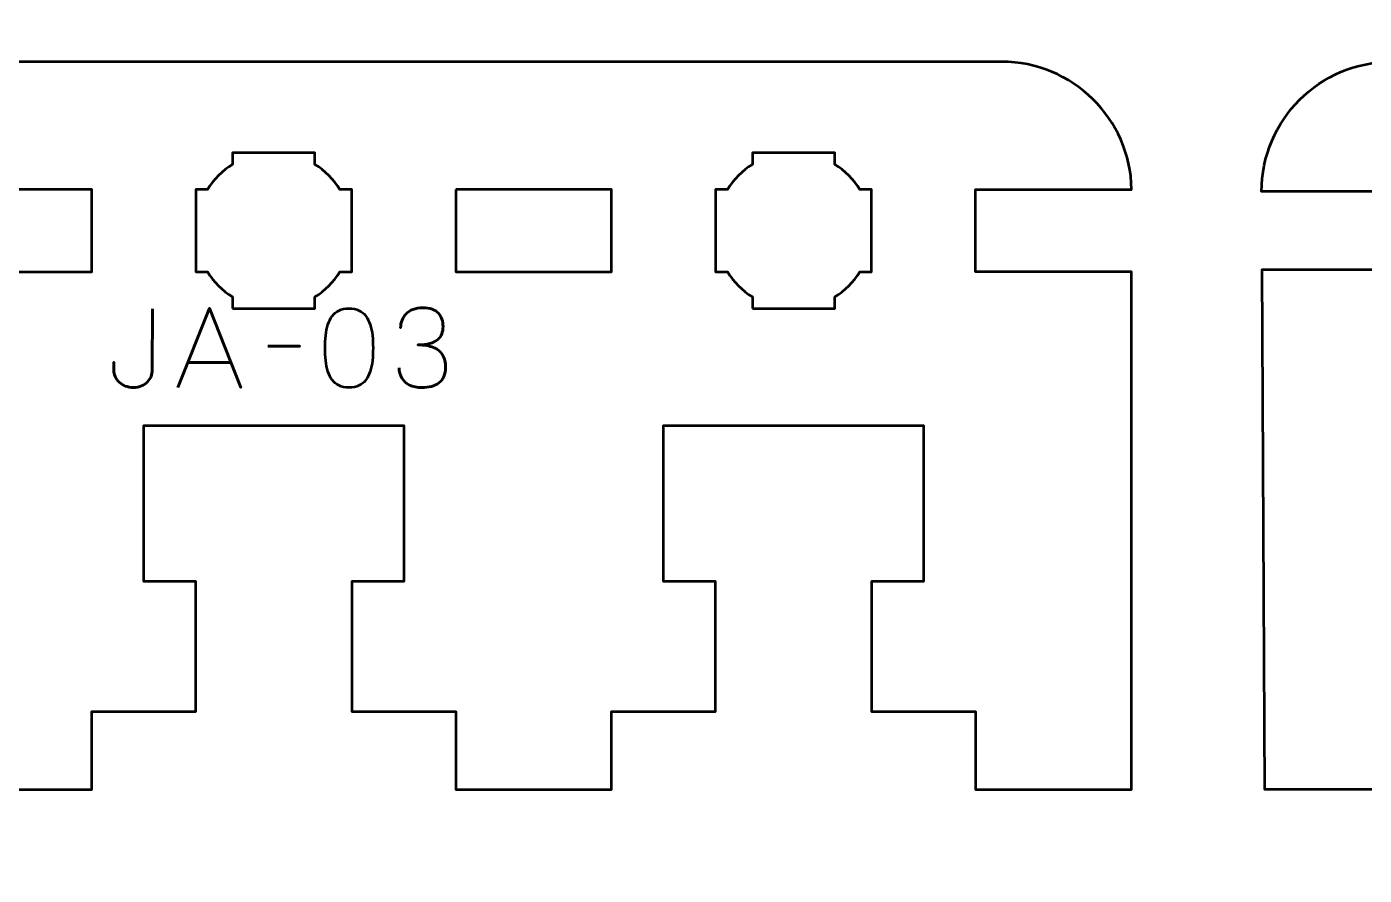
# Model space of a CAD drawing. Header units: centimetres. Extents: x -21 to 0, y -29.7 to 0.
# Drawn here: x -10.5 to -5.36, y -25.98 to -22.72 of the extents above; entities that cross this region are included whole.
import ezdxf

# ---------------------------------------------------------------- set-up
doc = ezdxf.new("R2010")
doc.units = ezdxf.units.CM
doc.header["$MEASUREMENT"] = 0
doc.layers.add('Layer 1', color=7, linetype='Continuous')

msp = doc.modelspace()

# ---------------------------------------------------------------- linework, layer by layer
at = {"layer": 'Layer 1', "color": 1, "lineweight": 53}
msp.add_open_spline([(-21.00003, -29.19995), (-21.00003, -29.19995), (-21.00003, -3.49992), (-21.00003, -3.49992), (-21.00003, -3.49992), (-21.00003, -3.41709), (-20.93286, -3.34992), (-20.85003, -3.34992), (-20.85003, -3.34992), (-20.7672, -3.34992), (-20.70003, -3.28275), (-20.70003, -3.19992), (-20.70003, -3.19992), (-20.70003, -3.11709), (-20.7672, -3.04992), (-20.85003, -3.04992), (-20.85003, -3.04992), (-20.93286, -3.04992), (-21.00003, -2.98275), (-21.00003, -2.89992), (-21.00003, -2.89992), (-21.00003, -2.81709), (-20.93286, -2.74992), (-20.85003, -2.74992), (-20.85003, -2.74992), (-20.7672, -2.74992), (-20.70003, -2.68275), (-20.70003, -2.59992), (-20.70003, -2.59992), (-20.70003, -2.51709), (-20.7672, -2.44992), (-20.85003, -2.44992), (-20.85003, -2.44992), (-20.93286, -2.44992), (-21.00003, -2.38275), (-21.00003, -2.29992), (-21.00003, -2.29992), (-21.00003, -2.21709), (-20.93286, -2.14992), (-20.85003, -2.14992), (-20.85003, -2.14992), (-20.7672, -2.14992), (-20.70003, -2.08275), (-20.70003, -1.99992), (-20.70003, -1.99992), (-20.70003, -1.91709), (-20.7672, -1.84992), (-20.85003, -1.84992), (-20.85003, -1.84992), (-20.93286, -1.84992), (-21.00003, -1.78275), (-21.00003, -1.69992), (-21.00003, -1.69992), (-21.00003, -1.61709), (-20.93286, -1.54992), (-20.85003, -1.54992), (-20.85003, -1.54992), (-20.7672, -1.54992), (-20.70003, -1.48275), (-20.70003, -1.39992), (-20.70003, -1.39992), (-20.70003, -1.31709), (-20.7672, -1.24992), (-20.85003, -1.24992), (-20.85003, -1.24992), (-20.93286, -1.24992), (-21.00003, -1.18275), (-21.00003, -1.09992), (-21.00003, -1.09992), (-21.00003, -1.09992), (-21.00003, -0.49992), (-21.00003, -0.49992), (-21.00003, -0.49992), (-21.00003, -0.22295), (-20.77694, 0.00004), (-20.49994, 0.00004), (-20.49994, 0.00004), (-20.49994, 0.00004), (-0.50008, 0.00004), (-0.50008, 0.00004), (-0.50008, 0.00004), (-0.22294, 0.00004), (0.00002, -0.22295), (0.00002, -0.49992), (0.00002, -0.49992), (0.00002, -0.49992), (0.00002, -29.19995), (0.00002, -29.19995), (0.00002, -29.19995), (0.00002, -29.47695), (-0.22294, -29.70004), (-0.50008, -29.70004), (-0.50008, -29.70004), (-0.50008, -29.70004), (-20.49994, -29.70004), (-20.49994, -29.70004), (-20.49994, -29.70004), (-20.77694, -29.70004), (-21.00003, -29.47695), (-21.00003, -29.19995)], degree=3, knots=[0, 0, 0, 0, 0.04, 0.04, 0.04, 0.04, 0.08, 0.08, 0.08, 0.08, 0.12, 0.12, 0.12, 0.12, 0.16, 0.16, 0.16, 0.16, 0.2, 0.2, 0.2, 0.2, 0.24, 0.24, 0.24, 0.24, 0.28, 0.28, 0.28, 0.28, 0.32, 0.32, 0.32, 0.32, 0.36, 0.36, 0.36, 0.36, 0.4, 0.4, 0.4, 0.4, 0.44, 0.44, 0.44, 0.44, 0.48, 0.48, 0.48, 0.48, 0.52, 0.52, 0.52, 0.52, 0.56, 0.56, 0.56, 0.56, 0.6, 0.6, 0.6, 0.6, 0.64, 0.64, 0.64, 0.64, 0.68, 0.68, 0.68, 0.68, 0.72, 0.72, 0.72, 0.72, 0.76, 0.76, 0.76, 0.76, 0.8, 0.8, 0.8, 0.8, 0.84, 0.84, 0.84, 0.84, 0.88, 0.88, 0.88, 0.88, 0.92, 0.92, 0.92, 0.92, 0.96, 0.96, 0.96, 0.96, 1, 1, 1, 1], dxfattribs=at)
at = {"layer": 'Layer 1', "lineweight": 53}
for points, knots in [([(-12.35009, -22.85), (-12.62325, -22.85), (-12.84532, -23.0692), (-12.84999, -23.34125), (-12.84999, -23.34125), (-12.84999, -23.34125), (-12.25009, -23.34125), (-12.25009, -23.34125), (-12.25009, -23.34125), (-12.25009, -23.34125), (-12.25009, -23.65875), (-12.25009, -23.65875), (-12.25009, -23.65875), (-12.25009, -23.65875), (-12.84817, -23.65875), (-12.84817, -23.65875), (-12.84817, -23.65875), (-12.84817, -23.65875), (-12.83759, -25.65), (-12.83759, -25.65), (-12.83759, -25.65), (-12.83759, -25.65), (-12.25009, -25.65), (-12.25009, -25.65), (-12.25009, -25.65), (-12.25009, -25.65), (-12.25009, -25.35), (-12.25009, -25.35), (-12.25009, -25.35), (-12.25009, -25.35), (-11.85008, -25.35), (-11.85008, -25.35), (-11.85008, -25.35), (-11.85008, -25.35), (-11.85008, -24.85), (-11.85008, -24.85), (-11.85008, -24.85), (-11.85008, -24.85), (-12.05008, -24.84999), (-12.05008, -24.84999), (-12.05008, -24.84999), (-12.05008, -24.84999), (-12.05008, -24.25), (-12.05008, -24.25), (-12.05008, -24.25), (-11.66675, -24.25), (-11.4334, -24.25), (-11.05007, -24.25), (-11.05007, -24.25), (-11.05007, -24.25), (-11.05007, -24.84999), (-11.05007, -24.84999), (-11.05007, -24.84999), (-11.05007, -24.84999), (-11.25007, -24.85), (-11.25007, -24.85), (-11.25007, -24.85), (-11.25007, -24.85), (-11.25007, -25.35001), (-11.25007, -25.35001), (-11.25007, -25.35001), (-11.25007, -25.35001), (-10.85006, -25.35), (-10.85006, -25.35), (-10.85006, -25.35), (-10.85006, -25.35), (-10.85006, -25.65), (-10.85006, -25.65), (-10.85006, -25.65), (-10.85006, -25.65), (-10.25006, -25.65), (-10.25006, -25.65), (-10.25006, -25.65), (-10.25006, -25.65), (-10.25006, -25.35), (-10.25006, -25.35), (-10.25006, -25.35), (-10.25006, -25.35), (-9.85005, -25.35), (-9.85005, -25.35), (-9.85005, -25.35), (-9.85005, -25.35), (-9.85005, -24.85), (-9.85005, -24.85), (-9.85005, -24.85), (-9.85005, -24.85), (-10.05005, -24.84999), (-10.05005, -24.84999), (-10.05005, -24.84999), (-10.05005, -24.84999), (-10.05005, -24.25), (-10.05005, -24.25), (-10.05005, -24.25), (-9.66672, -24.25), (-9.43337, -24.25), (-9.05004, -24.25), (-9.05004, -24.25), (-9.05004, -24.25), (-9.05004, -24.84999), (-9.05004, -24.84999), (-9.05004, -24.84999), (-9.05004, -24.84999), (-9.25004, -24.85), (-9.25004, -24.85), (-9.25004, -24.85), (-9.25004, -24.85), (-9.25004, -25.35001), (-9.25004, -25.35001), (-9.25004, -25.35001), (-9.25004, -25.35001), (-8.85003, -25.35), (-8.85003, -25.35), (-8.85003, -25.35), (-8.85003, -25.35), (-8.85003, -25.65), (-8.85003, -25.65), (-8.85003, -25.65), (-8.85003, -25.65), (-8.25003, -25.65), (-8.25003, -25.65), (-8.25003, -25.65), (-8.25003, -25.65), (-8.25003, -25.35), (-8.25003, -25.35), (-8.25003, -25.35), (-8.25003, -25.35), (-7.85002, -25.35), (-7.85002, -25.35), (-7.85002, -25.35), (-7.85002, -25.35), (-7.85002, -24.85), (-7.85002, -24.85), (-7.85002, -24.85), (-7.85002, -24.85), (-8.05002, -24.84999), (-8.05002, -24.84999), (-8.05002, -24.84999), (-8.05002, -24.84999), (-8.05002, -24.25), (-8.05002, -24.25), (-8.05002, -24.25), (-7.66669, -24.25), (-7.43334, -24.25), (-7.05001, -24.25), (-7.05001, -24.25), (-7.05001, -24.25), (-7.05001, -24.84999), (-7.05001, -24.84999), (-7.05001, -24.84999), (-7.05001, -24.84999), (-7.25001, -24.85), (-7.25001, -24.85), (-7.25001, -24.85), (-7.25001, -24.85), (-7.25001, -25.35001), (-7.25001, -25.35001), (-7.25001, -25.35001), (-7.25001, -25.35001), (-6.85, -25.35), (-6.85, -25.35), (-6.85, -25.35), (-6.85, -25.35), (-6.85, -25.65), (-6.85, -25.65), (-6.85, -25.65), (-6.85, -25.65), (-6.24999, -25.65), (-6.24999, -25.65), (-6.24999, -25.65), (-6.24999, -25.65), (-6.24999, -25.35), (-6.24999, -25.35), (-6.24999, -25.35), (-6.24999, -25.35), (-6.24999, -25.35001), (-6.24999, -25.35001), (-6.24999, -25.35001), (-6.24999, -25.35001), (-6.24999, -23.65875), (-6.24999, -23.65875), (-6.24999, -23.65875), (-6.24999, -23.65875), (-6.85, -23.65875), (-6.85, -23.65875), (-6.85, -23.65875), (-6.85, -23.65875), (-6.85, -23.34125), (-6.85, -23.34125), (-6.85, -23.34125), (-6.85, -23.34125), (-6.2501, -23.34125), (-6.2501, -23.34125), (-6.2501, -23.34125), (-6.25477, -23.0692), (-6.47684, -22.85), (-6.75, -22.85)], [0, 0, 0, 0, 0.0204082, 0.0204082, 0.0204082, 0.0204082, 0.0408163, 0.0408163, 0.0408163, 0.0408163, 0.0612245, 0.0612245, 0.0612245, 0.0612245, 0.0816327, 0.0816327, 0.0816327, 0.0816327, 0.1020408, 0.1020408, 0.1020408, 0.1020408, 0.122449, 0.122449, 0.122449, 0.122449, 0.1428571, 0.1428571, 0.1428571, 0.1428571, 0.1632653, 0.1632653, 0.1632653, 0.1632653, 0.1836735, 0.1836735, 0.1836735, 0.1836735, 0.2040816, 0.2040816, 0.2040816, 0.2040816, 0.2244898, 0.2244898, 0.2244898, 0.2244898, 0.244898, 0.244898, 0.244898, 0.244898, 0.2653061, 0.2653061, 0.2653061, 0.2653061, 0.2857143, 0.2857143, 0.2857143, 0.2857143, 0.3061224, 0.3061224, 0.3061224, 0.3061224, 0.3265306, 0.3265306, 0.3265306, 0.3265306, 0.3469388, 0.3469388, 0.3469388, 0.3469388, 0.3673469, 0.3673469, 0.3673469, 0.3673469, 0.3877551, 0.3877551, 0.3877551, 0.3877551, 0.4081633, 0.4081633, 0.4081633, 0.4081633, 0.4285714, 0.4285714, 0.4285714, 0.4285714, 0.4489796, 0.4489796, 0.4489796, 0.4489796, 0.4693878, 0.4693878, 0.4693878, 0.4693878, 0.4897959, 0.4897959, 0.4897959, 0.4897959, 0.5102041, 0.5102041, 0.5102041, 0.5102041, 0.5306122, 0.5306122, 0.5306122, 0.5306122, 0.5510204, 0.5510204, 0.5510204, 0.5510204, 0.5714286, 0.5714286, 0.5714286, 0.5714286, 0.5918367, 0.5918367, 0.5918367, 0.5918367, 0.6122449, 0.6122449, 0.6122449, 0.6122449, 0.6326531, 0.6326531, 0.6326531, 0.6326531, 0.6530612, 0.6530612, 0.6530612, 0.6530612, 0.6734694, 0.6734694, 0.6734694, 0.6734694, 0.6938776, 0.6938776, 0.6938776, 0.6938776, 0.7142857, 0.7142857, 0.7142857, 0.7142857, 0.7346939, 0.7346939, 0.7346939, 0.7346939, 0.755102, 0.755102, 0.755102, 0.755102, 0.7755102, 0.7755102, 0.7755102, 0.7755102, 0.7959184, 0.7959184, 0.7959184, 0.7959184, 0.8163265, 0.8163265, 0.8163265, 0.8163265, 0.8367347, 0.8367347, 0.8367347, 0.8367347, 0.8571429, 0.8571429, 0.8571429, 0.8571429, 0.877551, 0.877551, 0.877551, 0.877551, 0.8979592, 0.8979592, 0.8979592, 0.8979592, 0.9183673, 0.9183673, 0.9183673, 0.9183673, 0.9387755, 0.9387755, 0.9387755, 0.9387755, 0.9591837, 0.9591837, 0.9591837, 0.9591837, 0.9795918, 0.9795918, 0.9795918, 0.9795918, 1, 1, 1, 1]), ([(-1.65001, -22.85), (-1.37392, -22.85), (-1.15001, -23.07391), (-1.15001, -23.35), (-1.15001, -23.35), (-1.15001, -23.35), (-1.75001, -23.35), (-1.75001, -23.35), (-1.75001, -23.35), (-1.75001, -23.35), (-1.75001, -23.65), (-1.75001, -23.65), (-1.75001, -23.65), (-1.75001, -23.65), (-1.15001, -23.65), (-1.15001, -23.65), (-1.15001, -23.65), (-1.15001, -23.65), (-1.15001, -25.35001), (-1.15001, -25.35001), (-1.15001, -25.35001), (-1.15001, -25.35001), (-1.15001, -25.35), (-1.15001, -25.35), (-1.15001, -25.35), (-1.15001, -25.35), (-1.15001, -25.65), (-1.15001, -25.65), (-1.15001, -25.65), (-1.15001, -25.65), (-1.75001, -25.65), (-1.75001, -25.65), (-1.75001, -25.65), (-1.75001, -25.65), (-1.75001, -25.35), (-1.75001, -25.35), (-1.75001, -25.35), (-1.75001, -25.35), (-2.15001, -25.35001), (-2.15001, -25.35001), (-2.15001, -25.35001), (-2.15001, -25.35001), (-2.15001, -24.85), (-2.15001, -24.85), (-2.15001, -24.85), (-2.15001, -24.85), (-1.95001, -24.84999), (-1.95001, -24.84999), (-1.95001, -24.84999), (-1.95001, -24.84999), (-1.95001, -24.25), (-1.95001, -24.25), (-1.95001, -24.25), (-2.33334, -24.25), (-2.56668, -24.25), (-2.95001, -24.25), (-2.95001, -24.25), (-2.95001, -24.25), (-2.95001, -24.84999), (-2.95001, -24.84999), (-2.95001, -24.84999), (-2.95001, -24.84999), (-2.75001, -24.85), (-2.75001, -24.85), (-2.75001, -24.85), (-2.75001, -24.85), (-2.75001, -25.35), (-2.75001, -25.35), (-2.75001, -25.35), (-2.75001, -25.35), (-3.15001, -25.35), (-3.15001, -25.35), (-3.15001, -25.35), (-3.15001, -25.35), (-3.15001, -25.65), (-3.15001, -25.65), (-3.15001, -25.65), (-3.15001, -25.65), (-3.75001, -25.65), (-3.75001, -25.65), (-3.75001, -25.65), (-3.75001, -25.65), (-3.75001, -25.35), (-3.75001, -25.35), (-3.75001, -25.35), (-3.75001, -25.35), (-4.15001, -25.35001), (-4.15001, -25.35001), (-4.15001, -25.35001), (-4.15001, -25.35001), (-4.15001, -24.85), (-4.15001, -24.85), (-4.15001, -24.85), (-4.15001, -24.85), (-3.95001, -24.84999), (-3.95001, -24.84999), (-3.95001, -24.84999), (-3.95001, -24.84999), (-3.95001, -24.25), (-3.95001, -24.25), (-3.95001, -24.25), (-4.33334, -24.25), (-4.56668, -24.25), (-4.95001, -24.25), (-4.95001, -24.25), (-4.95001, -24.25), (-4.95001, -24.84999), (-4.95001, -24.84999), (-4.95001, -24.84999), (-4.95001, -24.84999), (-4.75001, -24.85), (-4.75001, -24.85), (-4.75001, -24.85), (-4.75001, -24.85), (-4.75001, -25.35), (-4.75001, -25.35), (-4.75001, -25.35), (-4.75001, -25.35), (-5.15001, -25.35), (-5.15001, -25.35), (-5.15001, -25.35), (-5.15001, -25.35), (-5.15001, -25.65), (-5.15001, -25.65), (-5.15001, -25.65), (-5.15001, -25.65), (-5.73751, -25.65), (-5.73751, -25.65), (-5.73751, -25.65), (-5.73751, -25.65), (-5.74813, -23.65), (-5.74813, -23.65), (-5.74813, -23.65), (-5.74813, -23.65), (-5.15001, -23.65), (-5.15001, -23.65), (-5.15001, -23.65), (-5.15001, -23.65), (-5.15001, -23.35), (-5.15001, -23.35), (-5.15001, -23.35), (-5.15001, -23.35), (-5.75001, -23.35), (-5.75001, -23.35), (-5.75001, -23.35), (-5.75001, -23.07391), (-5.5261, -22.85), (-5.25001, -22.85)], [0, 0, 0, 0, 0.027027, 0.027027, 0.027027, 0.027027, 0.0540541, 0.0540541, 0.0540541, 0.0540541, 0.0810811, 0.0810811, 0.0810811, 0.0810811, 0.1081081, 0.1081081, 0.1081081, 0.1081081, 0.1351351, 0.1351351, 0.1351351, 0.1351351, 0.1621622, 0.1621622, 0.1621622, 0.1621622, 0.1891892, 0.1891892, 0.1891892, 0.1891892, 0.2162162, 0.2162162, 0.2162162, 0.2162162, 0.2432432, 0.2432432, 0.2432432, 0.2432432, 0.2702703, 0.2702703, 0.2702703, 0.2702703, 0.2972973, 0.2972973, 0.2972973, 0.2972973, 0.3243243, 0.3243243, 0.3243243, 0.3243243, 0.3513514, 0.3513514, 0.3513514, 0.3513514, 0.3783784, 0.3783784, 0.3783784, 0.3783784, 0.4054054, 0.4054054, 0.4054054, 0.4054054, 0.4324324, 0.4324324, 0.4324324, 0.4324324, 0.4594595, 0.4594595, 0.4594595, 0.4594595, 0.4864865, 0.4864865, 0.4864865, 0.4864865, 0.5135135, 0.5135135, 0.5135135, 0.5135135, 0.5405405, 0.5405405, 0.5405405, 0.5405405, 0.5675676, 0.5675676, 0.5675676, 0.5675676, 0.5945946, 0.5945946, 0.5945946, 0.5945946, 0.6216216, 0.6216216, 0.6216216, 0.6216216, 0.6486486, 0.6486486, 0.6486486, 0.6486486, 0.6756757, 0.6756757, 0.6756757, 0.6756757, 0.7027027, 0.7027027, 0.7027027, 0.7027027, 0.7297297, 0.7297297, 0.7297297, 0.7297297, 0.7567568, 0.7567568, 0.7567568, 0.7567568, 0.7837838, 0.7837838, 0.7837838, 0.7837838, 0.8108108, 0.8108108, 0.8108108, 0.8108108, 0.8378378, 0.8378378, 0.8378378, 0.8378378, 0.8648649, 0.8648649, 0.8648649, 0.8648649, 0.8918919, 0.8918919, 0.8918919, 0.8918919, 0.9189189, 0.9189189, 0.9189189, 0.9189189, 0.9459459, 0.9459459, 0.9459459, 0.9459459, 0.972973, 0.972973, 0.972973, 0.972973, 1, 1, 1, 1]), ([(-9.7088, -23.8), (-9.7088, -23.8), (-9.7088, -23.75456), (-9.7088, -23.75456), (-9.7088, -23.75456), (-9.74756, -23.73033), (-9.78038, -23.6975), (-9.80461, -23.65875), (-9.80461, -23.65875), (-9.80461, -23.65875), (-9.85005, -23.65875), (-9.85005, -23.65875), (-9.85005, -23.65875), (-9.85005, -23.65875), (-9.85005, -23.5), (-9.85005, -23.5), (-9.85005, -23.5), (-9.85005, -23.5), (-9.85005, -23.34125), (-9.85005, -23.34125), (-9.85005, -23.34125), (-9.85005, -23.34125), (-9.80461, -23.34125), (-9.80461, -23.34125), (-9.80461, -23.34125), (-9.78038, -23.3025), (-9.74756, -23.26967), (-9.7088, -23.24544), (-9.7088, -23.24544), (-9.7088, -23.24544), (-9.7088, -23.2), (-9.7088, -23.2), (-9.7088, -23.2), (-9.7088, -23.2), (-9.55004, -23.2), (-9.55004, -23.2), (-9.55004, -23.2), (-9.55004, -23.2), (-9.39129, -23.2), (-9.39129, -23.2), (-9.39129, -23.2), (-9.39129, -23.2), (-9.39129, -23.24544), (-9.39129, -23.24544), (-9.39129, -23.24544), (-9.35253, -23.26967), (-9.31971, -23.3025), (-9.29548, -23.34125), (-9.29548, -23.34125), (-9.29548, -23.34125), (-9.25004, -23.34125), (-9.25004, -23.34125), (-9.25004, -23.34125), (-9.25004, -23.34125), (-9.25004, -23.5), (-9.25004, -23.5), (-9.25004, -23.5), (-9.25004, -23.5), (-9.25004, -23.65875), (-9.25004, -23.65875), (-9.25004, -23.65875), (-9.25004, -23.65875), (-9.29548, -23.65875), (-9.29548, -23.65875), (-9.29548, -23.65875), (-9.31971, -23.6975), (-9.35253, -23.73033), (-9.39129, -23.75456), (-9.39129, -23.75456), (-9.39129, -23.75456), (-9.39129, -23.8), (-9.39129, -23.8), (-9.39129, -23.8), (-9.39129, -23.8), (-9.55004, -23.8), (-9.55004, -23.8), (-9.55004, -23.8), (-9.55004, -23.8), (-9.7088, -23.8), (-9.7088, -23.8)], [0, 0, 0, 0, 0.05, 0.05, 0.05, 0.05, 0.1, 0.1, 0.1, 0.1, 0.15, 0.15, 0.15, 0.15, 0.2, 0.2, 0.2, 0.2, 0.25, 0.25, 0.25, 0.25, 0.3, 0.3, 0.3, 0.3, 0.35, 0.35, 0.35, 0.35, 0.4, 0.4, 0.4, 0.4, 0.45, 0.45, 0.45, 0.45, 0.5, 0.5, 0.5, 0.5, 0.55, 0.55, 0.55, 0.55, 0.6, 0.6, 0.6, 0.6, 0.65, 0.65, 0.65, 0.65, 0.7, 0.7, 0.7, 0.7, 0.75, 0.75, 0.75, 0.75, 0.8, 0.8, 0.8, 0.8, 0.85, 0.85, 0.85, 0.85, 0.9, 0.9, 0.9, 0.9, 0.95, 0.95, 0.95, 0.95, 1, 1, 1, 1]), ([(-7.70877, -23.8), (-7.70877, -23.8), (-7.70877, -23.75456), (-7.70877, -23.75456), (-7.70877, -23.75456), (-7.74753, -23.73033), (-7.78035, -23.6975), (-7.80458, -23.65875), (-7.80458, -23.65875), (-7.80458, -23.65875), (-7.85002, -23.65875), (-7.85002, -23.65875), (-7.85002, -23.65875), (-7.85002, -23.65875), (-7.85002, -23.5), (-7.85002, -23.5), (-7.85002, -23.5), (-7.85002, -23.5), (-7.85002, -23.34125), (-7.85002, -23.34125), (-7.85002, -23.34125), (-7.85002, -23.34125), (-7.80458, -23.34125), (-7.80458, -23.34125), (-7.80458, -23.34125), (-7.78035, -23.3025), (-7.74753, -23.26967), (-7.70877, -23.24544), (-7.70877, -23.24544), (-7.70877, -23.24544), (-7.70877, -23.2), (-7.70877, -23.2), (-7.70877, -23.2), (-7.70877, -23.2), (-7.55001, -23.2), (-7.55001, -23.2), (-7.55001, -23.2), (-7.55001, -23.2), (-7.39126, -23.2), (-7.39126, -23.2), (-7.39126, -23.2), (-7.39126, -23.2), (-7.39126, -23.24544), (-7.39126, -23.24544), (-7.39126, -23.24544), (-7.3525, -23.26967), (-7.31968, -23.3025), (-7.29545, -23.34125), (-7.29545, -23.34125), (-7.29545, -23.34125), (-7.25001, -23.34125), (-7.25001, -23.34125), (-7.25001, -23.34125), (-7.25001, -23.34125), (-7.25001, -23.5), (-7.25001, -23.5), (-7.25001, -23.5), (-7.25001, -23.5), (-7.25001, -23.65875), (-7.25001, -23.65875), (-7.25001, -23.65875), (-7.25001, -23.65875), (-7.29545, -23.65875), (-7.29545, -23.65875), (-7.29545, -23.65875), (-7.31968, -23.6975), (-7.3525, -23.73033), (-7.39126, -23.75456), (-7.39126, -23.75456), (-7.39126, -23.75456), (-7.39126, -23.8), (-7.39126, -23.8), (-7.39126, -23.8), (-7.39126, -23.8), (-7.55001, -23.8), (-7.55001, -23.8), (-7.55001, -23.8), (-7.55001, -23.8), (-7.70877, -23.8), (-7.70877, -23.8)], [0, 0, 0, 0, 0.05, 0.05, 0.05, 0.05, 0.1, 0.1, 0.1, 0.1, 0.15, 0.15, 0.15, 0.15, 0.2, 0.2, 0.2, 0.2, 0.25, 0.25, 0.25, 0.25, 0.3, 0.3, 0.3, 0.3, 0.35, 0.35, 0.35, 0.35, 0.4, 0.4, 0.4, 0.4, 0.45, 0.45, 0.45, 0.45, 0.5, 0.5, 0.5, 0.5, 0.55, 0.55, 0.55, 0.55, 0.6, 0.6, 0.6, 0.6, 0.65, 0.65, 0.65, 0.65, 0.7, 0.7, 0.7, 0.7, 0.75, 0.75, 0.75, 0.75, 0.8, 0.8, 0.8, 0.8, 0.85, 0.85, 0.85, 0.85, 0.9, 0.9, 0.9, 0.9, 0.95, 0.95, 0.95, 0.95, 1, 1, 1, 1]), ([(-10.85006, -23.34125), (-10.85006, -23.34125), (-10.25006, -23.34125), (-10.25006, -23.34125), (-10.25006, -23.34125), (-10.25006, -23.34125), (-10.25006, -23.65875), (-10.25006, -23.65875), (-10.25006, -23.65875), (-10.25006, -23.65875), (-10.85006, -23.65875), (-10.85006, -23.65875), (-10.85006, -23.65875), (-10.85006, -23.65875), (-10.85006, -23.34125), (-10.85006, -23.34125)], [0, 0, 0, 0, 0.25, 0.25, 0.25, 0.25, 0.5, 0.5, 0.5, 0.5, 0.75, 0.75, 0.75, 0.75, 1, 1, 1, 1]), ([(-8.85003, -23.34125), (-8.85003, -23.34125), (-8.25003, -23.34125), (-8.25003, -23.34125), (-8.25003, -23.34125), (-8.25003, -23.34125), (-8.25003, -23.65875), (-8.25003, -23.65875), (-8.25003, -23.65875), (-8.25003, -23.65875), (-8.85003, -23.65875), (-8.85003, -23.65875), (-8.85003, -23.65875), (-8.85003, -23.65875), (-8.85003, -23.34125), (-8.85003, -23.34125)], [0, 0, 0, 0, 0.25, 0.25, 0.25, 0.25, 0.5, 0.5, 0.5, 0.5, 0.75, 0.75, 0.75, 0.75, 1, 1, 1, 1])]:
    msp.add_open_spline(points, degree=3, knots=knots, dxfattribs=at)
at = {"layer": 'Layer 1', "color": 3, "lineweight": 53}
msp.add_open_spline([(-6.75, -22.85), (-6.75, -22.85), (-12.35009, -22.85), (-12.35009, -22.85)], degree=3, dxfattribs=at)
at = {"layer": 'Layer 1', "color": 5, "lineweight": 53}
for points, knots in [([(-10.01677, -23.80035), (-10.01677, -23.80035), (-10.01719, -24.03742), (-10.01719, -24.03742), (-10.01719, -24.03742), (-10.01719, -24.04511), (-10.01882, -24.05287), (-10.02192, -24.06056), (-10.02192, -24.06056), (-10.0251, -24.06832), (-10.02975, -24.07538), (-10.03589, -24.08187), (-10.03589, -24.08187), (-10.0421, -24.08829), (-10.04965, -24.09351), (-10.05861, -24.09739), (-10.05861, -24.09739), (-10.06764, -24.10134), (-10.07794, -24.10332), (-10.08958, -24.10346), (-10.08958, -24.10346), (-10.10123, -24.10346), (-10.11174, -24.10155), (-10.12105, -24.09781), (-10.12105, -24.09781), (-10.13037, -24.094), (-10.13834, -24.08892), (-10.1449, -24.0825), (-10.1449, -24.0825), (-10.15153, -24.07608), (-10.15654, -24.06903), (-10.16007, -24.06119), (-10.16007, -24.06119), (-10.1636, -24.05336), (-10.16536, -24.04546), (-10.16536, -24.03742), (-10.16536, -24.03742), (-10.16536, -24.03742), (-10.16536, -24.00609), (-10.16536, -24.00609), (-10.16536, -24.00609), (-10.16536, -24.00609), (-10.16536, -24.03742), (-10.16536, -24.03742), (-10.16536, -24.03742), (-10.16536, -24.04546), (-10.1636, -24.05336), (-10.16007, -24.06119), (-10.16007, -24.06119), (-10.15654, -24.06903), (-10.15153, -24.07608), (-10.1449, -24.0825), (-10.1449, -24.0825), (-10.13834, -24.08892), (-10.13037, -24.094), (-10.12105, -24.09781), (-10.12105, -24.09781), (-10.11174, -24.10155), (-10.10123, -24.10346), (-10.08958, -24.10346), (-10.08958, -24.10346), (-10.07794, -24.10332), (-10.06764, -24.10134), (-10.05861, -24.09739), (-10.05861, -24.09739), (-10.04965, -24.09351), (-10.0421, -24.08829), (-10.03589, -24.08187), (-10.03589, -24.08187), (-10.02975, -24.07538), (-10.0251, -24.06832), (-10.02192, -24.06056), (-10.02192, -24.06056), (-10.01882, -24.05287), (-10.01719, -24.04511), (-10.01719, -24.03742), (-10.01719, -24.03742), (-10.01719, -24.03742), (-10.01677, -23.80035), (-10.01677, -23.80035)], [0, 0, 0, 0, 0.05, 0.05, 0.05, 0.05, 0.1, 0.1, 0.1, 0.1, 0.15, 0.15, 0.15, 0.15, 0.2, 0.2, 0.2, 0.2, 0.25, 0.25, 0.25, 0.25, 0.3, 0.3, 0.3, 0.3, 0.35, 0.35, 0.35, 0.35, 0.4, 0.4, 0.4, 0.4, 0.45, 0.45, 0.45, 0.45, 0.5, 0.5, 0.5, 0.5, 0.55, 0.55, 0.55, 0.55, 0.6, 0.6, 0.6, 0.6, 0.65, 0.65, 0.65, 0.65, 0.7, 0.7, 0.7, 0.7, 0.75, 0.75, 0.75, 0.75, 0.8, 0.8, 0.8, 0.8, 0.85, 0.85, 0.85, 0.85, 0.9, 0.9, 0.9, 0.9, 0.95, 0.95, 0.95, 0.95, 1, 1, 1, 1]), ([(-9.91856, -24.10388), (-9.91856, -24.10388), (-9.79749, -23.79866), (-9.79749, -23.79866), (-9.79749, -23.79866), (-9.79749, -23.79866), (-9.67599, -24.10388), (-9.67599, -24.10388), (-9.67599, -24.10388), (-9.67599, -24.10388), (-9.79749, -23.79866), (-9.79749, -23.79866), (-9.79749, -23.79866), (-9.79749, -23.79866), (-9.91856, -24.10388), (-9.91856, -24.10388)], [0, 0, 0, 0, 0.25, 0.25, 0.25, 0.25, 0.5, 0.5, 0.5, 0.5, 0.75, 0.75, 0.75, 0.75, 1, 1, 1, 1]), ([(-9.26027, -24.10388), (-9.24546, -24.10381), (-9.23269, -24.1012), (-9.22203, -24.09612), (-9.22203, -24.09612), (-9.21145, -24.09104), (-9.20263, -24.08377), (-9.19558, -24.07453), (-9.19558, -24.07453), (-9.18859, -24.06522), (-9.18309, -24.05421), (-9.179, -24.04151), (-9.179, -24.04151), (-9.17497, -24.02881), (-9.17208, -24.01491), (-9.17046, -23.99967), (-9.17046, -23.99967), (-9.16876, -23.98443), (-9.16792, -23.96841), (-9.16799, -23.95148), (-9.16799, -23.95148), (-9.16792, -23.93462), (-9.16876, -23.9186), (-9.17046, -23.90343), (-9.17046, -23.90343), (-9.17208, -23.88826), (-9.17497, -23.87429), (-9.179, -23.86159), (-9.179, -23.86159), (-9.18309, -23.84896), (-9.18859, -23.83796), (-9.19558, -23.82857), (-9.19558, -23.82857), (-9.20263, -23.81926), (-9.21145, -23.81199), (-9.22203, -23.80691), (-9.22203, -23.80691), (-9.23269, -23.80176), (-9.24546, -23.79915), (-9.26027, -23.79908), (-9.26027, -23.79908), (-9.27509, -23.79915), (-9.28786, -23.80176), (-9.29852, -23.80691), (-9.29852, -23.80691), (-9.3091, -23.81199), (-9.31792, -23.81926), (-9.32497, -23.82857), (-9.32497, -23.82857), (-9.33196, -23.83796), (-9.33746, -23.84896), (-9.34155, -23.86159), (-9.34155, -23.86159), (-9.34558, -23.87429), (-9.34847, -23.88826), (-9.35009, -23.90343), (-9.35009, -23.90343), (-9.35178, -23.9186), (-9.35263, -23.93462), (-9.35256, -23.95148), (-9.35256, -23.95148), (-9.35263, -23.96841), (-9.35178, -23.98443), (-9.35009, -23.99967), (-9.35009, -23.99967), (-9.34847, -24.01491), (-9.34558, -24.02881), (-9.34155, -24.04151), (-9.34155, -24.04151), (-9.33746, -24.05421), (-9.33196, -24.06522), (-9.32497, -24.07453), (-9.32497, -24.07453), (-9.31792, -24.08377), (-9.3091, -24.09104), (-9.29852, -24.09612), (-9.29852, -24.09612), (-9.28786, -24.1012), (-9.27509, -24.10381), (-9.26027, -24.10388)], [0, 0, 0, 0, 0.05, 0.05, 0.05, 0.05, 0.1, 0.1, 0.1, 0.1, 0.15, 0.15, 0.15, 0.15, 0.2, 0.2, 0.2, 0.2, 0.25, 0.25, 0.25, 0.25, 0.3, 0.3, 0.3, 0.3, 0.35, 0.35, 0.35, 0.35, 0.4, 0.4, 0.4, 0.4, 0.45, 0.45, 0.45, 0.45, 0.5, 0.5, 0.5, 0.5, 0.55, 0.55, 0.55, 0.55, 0.6, 0.6, 0.6, 0.6, 0.65, 0.65, 0.65, 0.65, 0.7, 0.7, 0.7, 0.7, 0.75, 0.75, 0.75, 0.75, 0.8, 0.8, 0.8, 0.8, 0.85, 0.85, 0.85, 0.85, 0.9, 0.9, 0.9, 0.9, 0.95, 0.95, 0.95, 0.95, 1, 1, 1, 1]), ([(-9.26027, -24.10388), (-9.24546, -24.10381), (-9.23269, -24.1012), (-9.22203, -24.09612), (-9.22203, -24.09612), (-9.21145, -24.09104), (-9.20263, -24.08377), (-9.19558, -24.07453), (-9.19558, -24.07453), (-9.18859, -24.06522), (-9.18309, -24.05421), (-9.179, -24.04151), (-9.179, -24.04151), (-9.17497, -24.02881), (-9.17208, -24.01491), (-9.17046, -23.99967), (-9.17046, -23.99967), (-9.16876, -23.98443), (-9.16792, -23.96841), (-9.16799, -23.95148), (-9.16799, -23.95148), (-9.16792, -23.93462), (-9.16876, -23.9186), (-9.17046, -23.90343), (-9.17046, -23.90343), (-9.17208, -23.88826), (-9.17497, -23.87429), (-9.179, -23.86159), (-9.179, -23.86159), (-9.18309, -23.84896), (-9.18859, -23.83796), (-9.19558, -23.82857), (-9.19558, -23.82857), (-9.20263, -23.81926), (-9.21145, -23.81199), (-9.22203, -23.80691), (-9.22203, -23.80691), (-9.23269, -23.80176), (-9.24546, -23.79915), (-9.26027, -23.79908), (-9.26027, -23.79908), (-9.27509, -23.79915), (-9.28786, -23.80176), (-9.29852, -23.80691), (-9.29852, -23.80691), (-9.3091, -23.81199), (-9.31792, -23.81926), (-9.32497, -23.82857), (-9.32497, -23.82857), (-9.33196, -23.83796), (-9.33746, -23.84896), (-9.34155, -23.86159), (-9.34155, -23.86159), (-9.34558, -23.87429), (-9.34847, -23.88826), (-9.35009, -23.90343), (-9.35009, -23.90343), (-9.35178, -23.9186), (-9.35263, -23.93462), (-9.35256, -23.95148), (-9.35256, -23.95148), (-9.35263, -23.96841), (-9.35178, -23.98443), (-9.35009, -23.99967), (-9.35009, -23.99967), (-9.34847, -24.01491), (-9.34558, -24.02881), (-9.34155, -24.04151), (-9.34155, -24.04151), (-9.33746, -24.05421), (-9.33196, -24.06522), (-9.32497, -24.07453), (-9.32497, -24.07453), (-9.31792, -24.08377), (-9.3091, -24.09104), (-9.29852, -24.09612), (-9.29852, -24.09612), (-9.28786, -24.1012), (-9.27509, -24.10381), (-9.26027, -24.10388)], [0, 0, 0, 0, 0.05, 0.05, 0.05, 0.05, 0.1, 0.1, 0.1, 0.1, 0.15, 0.15, 0.15, 0.15, 0.2, 0.2, 0.2, 0.2, 0.25, 0.25, 0.25, 0.25, 0.3, 0.3, 0.3, 0.3, 0.35, 0.35, 0.35, 0.35, 0.4, 0.4, 0.4, 0.4, 0.45, 0.45, 0.45, 0.45, 0.5, 0.5, 0.5, 0.5, 0.55, 0.55, 0.55, 0.55, 0.6, 0.6, 0.6, 0.6, 0.65, 0.65, 0.65, 0.65, 0.7, 0.7, 0.7, 0.7, 0.75, 0.75, 0.75, 0.75, 0.8, 0.8, 0.8, 0.8, 0.85, 0.85, 0.85, 0.85, 0.9, 0.9, 0.9, 0.9, 0.95, 0.95, 0.95, 0.95, 1, 1, 1, 1]), ([(-9.06765, -24.02726), (-9.06758, -24.0425), (-9.06405, -24.05576), (-9.05707, -24.06726), (-9.05707, -24.06726), (-9.05008, -24.07869), (-9.04013, -24.08765), (-9.02715, -24.09407), (-9.02715, -24.09407), (-9.01417, -24.10049), (-8.99858, -24.10374), (-8.98044, -24.10388), (-8.98044, -24.10388), (-8.96683, -24.10388), (-8.95448, -24.10247), (-8.94326, -24.09951), (-8.94326, -24.09951), (-8.93211, -24.09654), (-8.92252, -24.09196), (-8.9144, -24.08568), (-8.9144, -24.08568), (-8.90629, -24.0794), (-8.90008, -24.07128), (-8.89564, -24.06141), (-8.89564, -24.06141), (-8.89126, -24.05146), (-8.88908, -24.03953), (-8.88901, -24.02556), (-8.88901, -24.02556), (-8.88893, -24.00694), (-8.89274, -23.9912), (-8.90029, -23.97843), (-8.90029, -23.97843), (-8.90784, -23.96566), (-8.91956, -23.95607), (-8.93529, -23.94951), (-8.93529, -23.94951), (-8.95102, -23.94294), (-8.9712, -23.93963), (-8.99568, -23.93963), (-8.99568, -23.93963), (-8.97741, -23.9397), (-8.9621, -23.93801), (-8.94961, -23.93455), (-8.94961, -23.93455), (-8.93719, -23.93109), (-8.92725, -23.92622), (-8.91977, -23.91987), (-8.91977, -23.91987), (-8.91229, -23.91359), (-8.90686, -23.90611), (-8.90361, -23.89751), (-8.90361, -23.89751), (-8.90029, -23.88897), (-8.89867, -23.87959), (-8.89874, -23.86936), (-8.89874, -23.86936), (-8.89867, -23.85912), (-8.90008, -23.84967), (-8.9029, -23.84092), (-8.9029, -23.84092), (-8.90566, -23.83217), (-8.91017, -23.82448), (-8.91631, -23.81792), (-8.91631, -23.81792), (-8.92245, -23.81136), (-8.93056, -23.80621), (-8.94051, -23.80254), (-8.94051, -23.80254), (-8.95053, -23.79887), (-8.96274, -23.79704), (-8.97706, -23.79697), (-8.97706, -23.79697), (-8.99131, -23.79704), (-9.0038, -23.79915), (-9.01438, -23.80325), (-9.01438, -23.80325), (-9.02504, -23.80734), (-9.03378, -23.81291), (-9.04084, -23.82004), (-9.04084, -23.82004), (-9.04782, -23.82716), (-9.05305, -23.83528), (-9.0565, -23.84445), (-9.0565, -23.84445), (-9.06003, -23.85362), (-9.06172, -23.86336), (-9.06172, -23.87359), (-9.06172, -23.87359), (-9.06172, -23.86336), (-9.06003, -23.85362), (-9.0565, -23.84445), (-9.0565, -23.84445), (-9.05305, -23.83528), (-9.04782, -23.82716), (-9.04084, -23.82004), (-9.04084, -23.82004), (-9.03378, -23.81291), (-9.02504, -23.80734), (-9.01438, -23.80325), (-9.01438, -23.80325), (-9.0038, -23.79915), (-8.99131, -23.79704), (-8.97706, -23.79697), (-8.97706, -23.79697), (-8.96274, -23.79704), (-8.95053, -23.79887), (-8.94051, -23.80254), (-8.94051, -23.80254), (-8.93056, -23.80621), (-8.92245, -23.81136), (-8.91631, -23.81792), (-8.91631, -23.81792), (-8.91017, -23.82448), (-8.90566, -23.83217), (-8.9029, -23.84092), (-8.9029, -23.84092), (-8.90008, -23.84967), (-8.89867, -23.85912), (-8.89874, -23.86936), (-8.89874, -23.86936), (-8.89867, -23.87959), (-8.90029, -23.88897), (-8.90361, -23.89751), (-8.90361, -23.89751), (-8.90686, -23.90611), (-8.91229, -23.91359), (-8.91977, -23.91987), (-8.91977, -23.91987), (-8.92725, -23.92622), (-8.93719, -23.93109), (-8.94961, -23.93455), (-8.94961, -23.93455), (-8.9621, -23.93801), (-8.97741, -23.9397), (-8.99568, -23.93963), (-8.99568, -23.93963), (-8.9712, -23.93963), (-8.95102, -23.94294), (-8.93529, -23.94951), (-8.93529, -23.94951), (-8.91956, -23.95607), (-8.90784, -23.96566), (-8.90029, -23.97843), (-8.90029, -23.97843), (-8.89274, -23.9912), (-8.88893, -24.00694), (-8.88901, -24.02556), (-8.88901, -24.02556), (-8.88908, -24.03953), (-8.89126, -24.05146), (-8.89564, -24.06141), (-8.89564, -24.06141), (-8.90008, -24.07128), (-8.90629, -24.0794), (-8.9144, -24.08568), (-8.9144, -24.08568), (-8.92252, -24.09196), (-8.93211, -24.09654), (-8.94326, -24.09951), (-8.94326, -24.09951), (-8.95448, -24.10247), (-8.96683, -24.10388), (-8.98044, -24.10388), (-8.98044, -24.10388), (-8.99858, -24.10374), (-9.01417, -24.10049), (-9.02715, -24.09407), (-9.02715, -24.09407), (-9.04013, -24.08765), (-9.05008, -24.07869), (-9.05707, -24.06726), (-9.05707, -24.06726), (-9.06405, -24.05576), (-9.06758, -24.0425), (-9.06765, -24.02726)], [0, 0, 0, 0, 0.0227273, 0.0227273, 0.0227273, 0.0227273, 0.0454545, 0.0454545, 0.0454545, 0.0454545, 0.0681818, 0.0681818, 0.0681818, 0.0681818, 0.0909091, 0.0909091, 0.0909091, 0.0909091, 0.1136364, 0.1136364, 0.1136364, 0.1136364, 0.1363636, 0.1363636, 0.1363636, 0.1363636, 0.1590909, 0.1590909, 0.1590909, 0.1590909, 0.1818182, 0.1818182, 0.1818182, 0.1818182, 0.2045455, 0.2045455, 0.2045455, 0.2045455, 0.2272727, 0.2272727, 0.2272727, 0.2272727, 0.25, 0.25, 0.25, 0.25, 0.2727273, 0.2727273, 0.2727273, 0.2727273, 0.2954545, 0.2954545, 0.2954545, 0.2954545, 0.3181818, 0.3181818, 0.3181818, 0.3181818, 0.3409091, 0.3409091, 0.3409091, 0.3409091, 0.3636364, 0.3636364, 0.3636364, 0.3636364, 0.3863636, 0.3863636, 0.3863636, 0.3863636, 0.4090909, 0.4090909, 0.4090909, 0.4090909, 0.4318182, 0.4318182, 0.4318182, 0.4318182, 0.4545455, 0.4545455, 0.4545455, 0.4545455, 0.4772727, 0.4772727, 0.4772727, 0.4772727, 0.5, 0.5, 0.5, 0.5, 0.5227273, 0.5227273, 0.5227273, 0.5227273, 0.5454545, 0.5454545, 0.5454545, 0.5454545, 0.5681818, 0.5681818, 0.5681818, 0.5681818, 0.5909091, 0.5909091, 0.5909091, 0.5909091, 0.6136364, 0.6136364, 0.6136364, 0.6136364, 0.6363636, 0.6363636, 0.6363636, 0.6363636, 0.6590909, 0.6590909, 0.6590909, 0.6590909, 0.6818182, 0.6818182, 0.6818182, 0.6818182, 0.7045455, 0.7045455, 0.7045455, 0.7045455, 0.7272727, 0.7272727, 0.7272727, 0.7272727, 0.75, 0.75, 0.75, 0.75, 0.7727273, 0.7727273, 0.7727273, 0.7727273, 0.7954545, 0.7954545, 0.7954545, 0.7954545, 0.8181818, 0.8181818, 0.8181818, 0.8181818, 0.8409091, 0.8409091, 0.8409091, 0.8409091, 0.8636364, 0.8636364, 0.8636364, 0.8636364, 0.8863636, 0.8863636, 0.8863636, 0.8863636, 0.9090909, 0.9090909, 0.9090909, 0.9090909, 0.9318182, 0.9318182, 0.9318182, 0.9318182, 0.9545455, 0.9545455, 0.9545455, 0.9545455, 0.9772727, 0.9772727, 0.9772727, 0.9772727, 1, 1, 1, 1]), ([(-9.57269, -23.94428), (-9.57269, -23.94428), (-9.4495, -23.94428), (-9.4495, -23.94428), (-9.4495, -23.94428), (-9.4495, -23.94428), (-9.57269, -23.94428), (-9.57269, -23.94428)], [0, 0, 0, 0, 0.5, 0.5, 0.5, 0.5, 1, 1, 1, 1]), ([(-9.88046, -24.00778), (-9.88046, -24.00778), (-9.71452, -24.00778), (-9.71452, -24.00778), (-9.71452, -24.00778), (-9.71452, -24.00778), (-9.88046, -24.00778), (-9.88046, -24.00778)], [0, 0, 0, 0, 0.5, 0.5, 0.5, 0.5, 1, 1, 1, 1])]:
    msp.add_open_spline(points, degree=3, knots=knots, dxfattribs=at)

doc.saveas('drawing.dxf')
